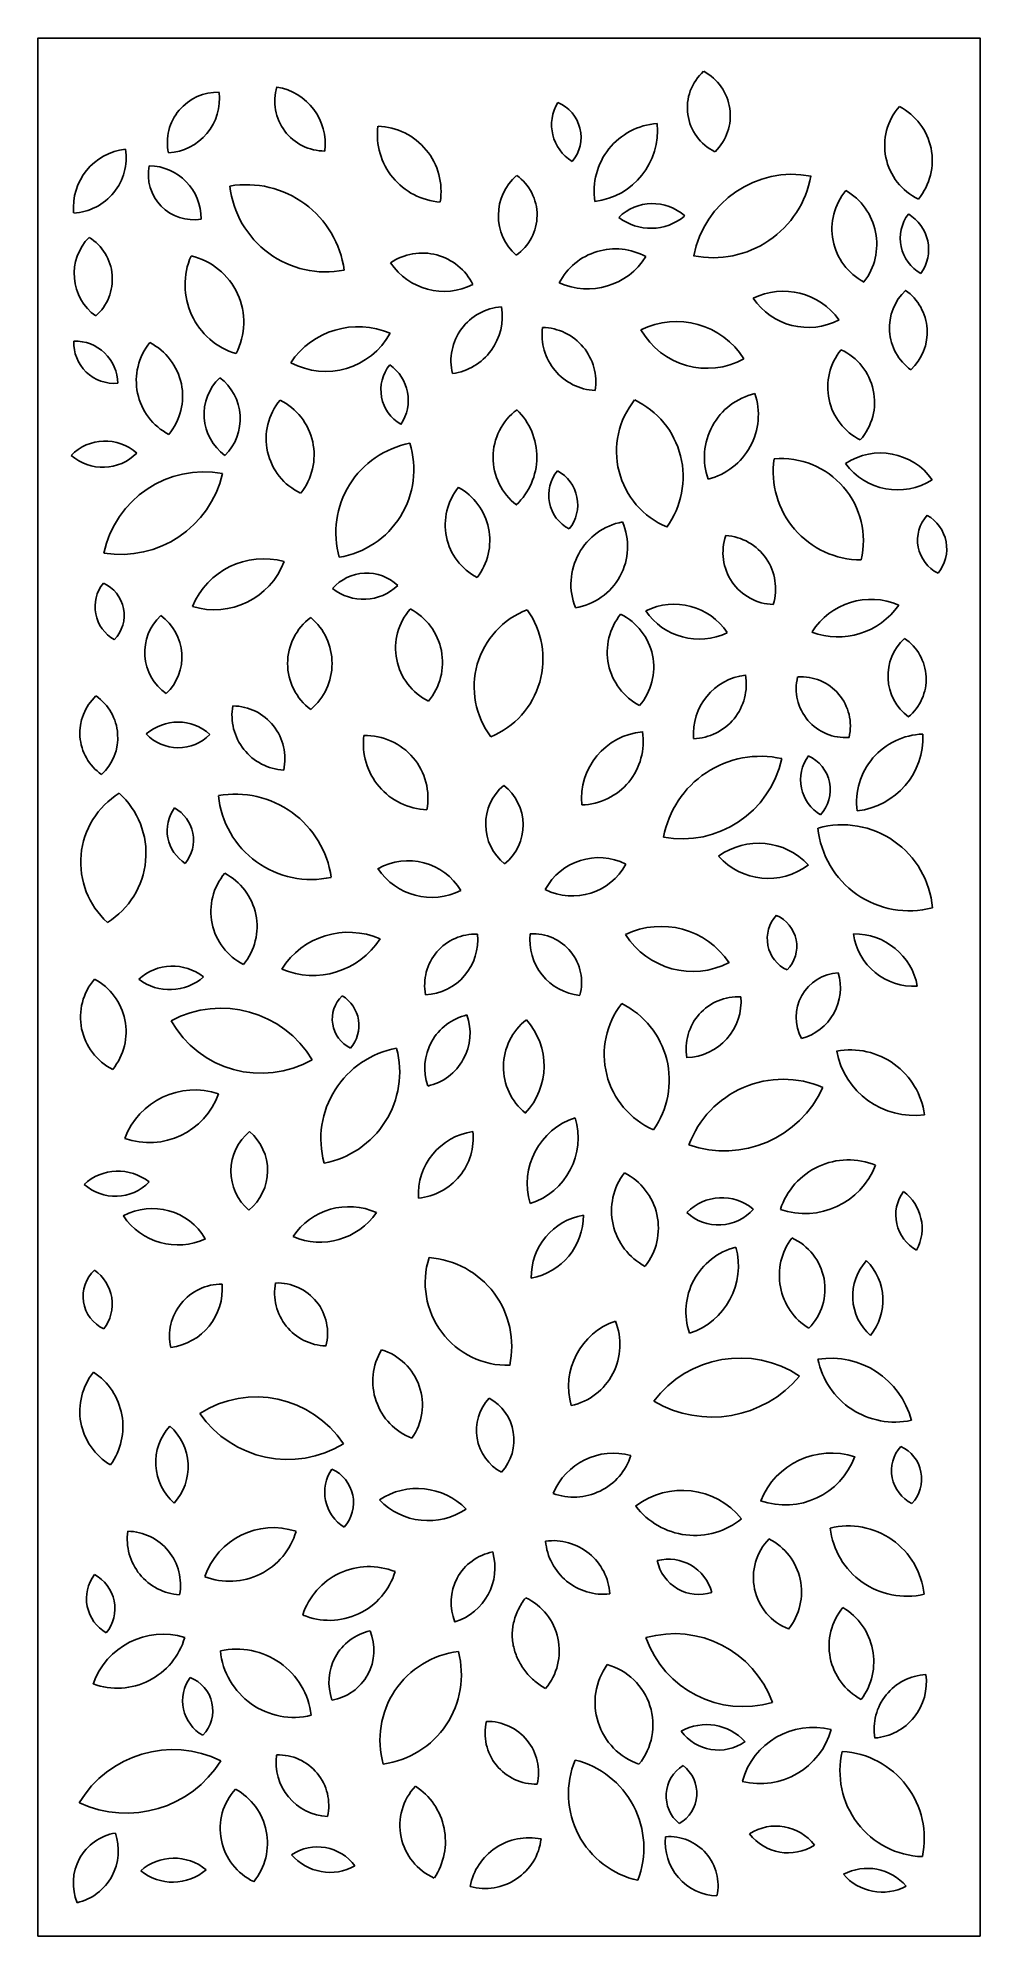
# Model space of a CAD drawing. Extents: x 51 to 900, y -15 to 1695.
import ezdxf

# ---------------------------------------------------------------- set-up
doc = ezdxf.new("R2010")
doc.units = 0
doc.layers.get('0').update_dxf_attribs({"linetype": 'CONTINUOUS'})

msp = doc.modelspace()

# ---------------------------------------------------------------- linework, layer by layer
msp.add_lwpolyline([(50.7, -14.8), (899.5, -14.8), (899.5, 1694.9), (50.7, 1694.9)], close=True)
msp.add_lwpolyline([(508.1, 208.2), (506.8, 208.9), (505.6, 209.6), (504.4, 210.4), (503.2, 211.2), (502, 212), (500.8, 212.9), (499.6, 213.8), (498.5, 214.7), (497.4, 215.7), (496.3, 216.7), (495.2, 217.7), (494.2, 218.8), (493.1, 219.8), (492.1, 220.9), (491.2, 222.1), (490.2, 223.2), (489.3, 224.4), (488.5, 225.6), (487.6, 226.8), (486.8, 228.1), (486, 229.4), (485.3, 230.6), (484.6, 231.9), (483.9, 233.2), (483.2, 234.6), (482.6, 235.9), (482, 237.3), (481.5, 238.6), (481, 240), (480.5, 241.3), (480.1, 242.7), (479.7, 244.1), (479.4, 245.5), (479, 246.9), (478.8, 248.3), (478.5, 249.7), (478.4, 251.2), (478.2, 252.6), (478.1, 254.1), (478.1, 255.6), (478.1, 257.1), (478.1, 258.6), (478.2, 260.1), (478.3, 261.6), (478.5, 263.1), (478.7, 264.5), (479, 266), (479.3, 267.5), (479.7, 269), (480.1, 270.5), (480.5, 272), (481, 273.5), (481.6, 274.9), (482.2, 276.4), (482.8, 277.8), (483.5, 279.2), (484.2, 280.6), (484.9, 282), (485.7, 283.4), (486.5, 284.7), (487.4, 286.1), (488.3, 287.4), (489.2, 288.7), (490.2, 289.9)])
for centre, radius, start, end in [((679.8, 1632.1), 44, 131.802, 244.2871), ((629.2, 1625), 45.3, 314.185, 61.904), ((212.5, 1600.8), 45.2, 88.0678, 192.0177), ((165.1, 1640.5), 49.2, 273.7469, 6.3386), ((309, 1638), 44.9, 163.3454, 270.3331), ((257.2, 1599.1), 52.4, 353.3382, 80.3403), ((417.4, 1607.9), 60.9, 172.9201, 265.8983), ((612.8, 1557), 61, 94.0387, 188.7693), ((544.6, 1611.4), 64.2, 277.0539, 5.7541), ((135.5, 1542.2), 52.9, 96.458, 185.3006), ((80.3, 1587.1), 49.9, 272.946, 8.8126), ((190.8, 1571.9), 40.7, 168.71, 279.9686), ((730.5, 1481.5), 90.6, 79.3293, 169.0759), ((659, 1586.6), 89.6, 258.732, 349.6733), ((604.4, 1502), 43.7, 48.2707, 134.1414), ((571, 1447.8), 57.2, 61.2579, 152.3849), ((248, 1472.6), 64.8, 156.4238, 253.1265), ((396.9, 1450.2), 51, 26.4198, 123.9272), ((416.6, 1524.6), 57.9, 213.6936, 296.6535), ((722.2, 1404.8), 62, 35.8761, 115.949), ((744.6, 1493.9), 59.7, 213.9371, 297.8879), ((471.6, 1404), 48.8, 93.805, 193.464), ((416.9, 1444.3), 52.2, 278.0426, 9.2264), ((625.8, 1367.6), 72, 32.0817, 116.3424), ((339.2, 1361.5), 73.3, 66.8277, 146.0669), ((309.8, 1461.3), 66.7, 241.9379, 330.9567), ((653.8, 1466.4), 69, 209.8156, 298.6085), ((245.8, 1355.8), 45.5, 133.4217, 234.1644), ((646, 1322.6), 74, 141.2097, 247.0873), ((555.3, 1299.7), 76.7, 323.8273, 64.4697), ((710.2, 1317.1), 59.1, 103.236, 199.4687), ((639.7, 1355.7), 60.1, 284.2783, 18.4265), ((514.4, 1317), 53.7, 126.6322, 232.5802), ((440.8, 1317.5), 59.4, 313.5031, 45.7094), ((111.2, 1289.4), 42.5, 48.0149, 135.9693), ((109.1, 1351.1), 42.9, 228.4688, 315.5154), ((401.1, 1249.3), 82, 100.8142, 195.6782), ((309.2, 1306.2), 80.1, 279.2728, 17.2196), ((809.9, 1264.1), 57, 35.2471, 123.6035), ((200.2, 1212), 92.1, 79.4462, 168.1723), ((125.1, 1324.2), 94.5, 260.8741, 346.7443), ((825.2, 1345.9), 58, 216.2584, 302.5922), ((588, 1202.9), 57.1, 100.7375, 201.6952), ((714.7, 1231.4), 46.8, 160.8018, 268.1922), ((667.2, 1198.8), 48.1, 342.9221, 86.0719), ((254.1, 1156.3), 69.5, 74.6036, 157.48), ((209.6, 1247.3), 67.4, 253.0074, 339.0762), ((346.8, 1172.1), 40.8, 46.6365, 138.7149), ((343.9, 1233.8), 44.5, 231.3839, 313.9675), ((518.2, 1110.4), 74.5, 111.038, 217.0712), ((429.6, 1135.7), 76.1, 292.5643, 35.5449), ((623.8, 1127.2), 57.7, 33.8154, 116.0642), ((801.4, 1126.3), 63, 66.6953, 147.7516), ((771.7, 1221.9), 66.4, 249.1499, 325.297), ((192.1, 1141.5), 45.2, 132.8585, 235.0211), ((134.8, 1137.5), 45.6, 313.4865, 54.393), ((694.6, 1068.2), 53.3, 96.8927, 184.751), ((639.8, 1112.8), 49.1, 271.8454, 9.7983), ((176.7, 1035.4), 43.3, 48.1242, 131.1041), ((177.1, 1095.4), 39.8, 223.5125, 315.7159), ((403.5, 1059.2), 59.6, 172.8453, 267.7014), ((601, 1009.8), 60.5, 95.4589, 185.4349), ((539.2, 1060.9), 56.8, 271.5848, 9.3091), ((849.8, 1006.4), 61.5, 91.7115, 187.2162), ((781.4, 1065), 66.7, 276.4627, 2.465), ((701.8, 959.1), 88.8, 77.52, 169.6825), ((631, 1065.5), 92, 259.5571, 347.6453), ((162.3, 952.5), 73.1, 121.7768, 227.8666), ((75.2, 960.4), 72.8, 301.5008, 48.1426), ((699.9, 908.2), 61.4, 43.0693, 125.8827), ((708.6, 997.8), 59.9, 221.7249, 307.2271), ((384.3, 898.2), 55.6, 31.2128, 119.3955), ((405.5, 979.2), 58.4, 213.7887, 296.8197), ((555.9, 902), 54.6, 63.3502, 151.7738), ((532.2, 977), 54.9, 243.6506, 331.4734), ((330.5, 818.2), 71.2, 66.4825, 147.6554), ((612.3, 821.3), 73.4, 33.6426, 116.0078), ((444.8, 842), 45.7, 87.7289, 191.1468), ((397.6, 882.4), 49.3, 272.7462, 6.1294), ((640.6, 925.8), 71.7, 212.4723, 297.1781), ((172, 813.8), 45.1, 51.7877, 132.5625), ((169.4, 883.8), 46.1, 232.8865, 311.4636), ((773.8, 812.9), 40, 92.9796, 208.766), ((726.1, 839.5), 47.6, 285.4802, 16.2654), ((681.6, 784.4), 46.9, 86.9886, 189.8039), ((633.6, 827.1), 50.6, 271.9992, 4.7933), ((448.4, 767), 49.2, 103.2186, 199.0599), ((391.2, 798.5), 48.8, 282.6387, 19.6398), ((388.6, 703.2), 83, 100.2499, 195.1251), ((722.2, 666.4), 90.6, 66.7946, 159.67), ((192.1, 679.8), 67.6, 71.6174, 159.4007), ((150.8, 766.4), 66.5, 250.7248, 340.2933), ((554.2, 662.7), 62.7, 108.0121, 196.3397), ((475.3, 704.4), 62.2, 287.5411, 16.8107), ((450.8, 653.1), 57.4, 98.2057, 183.2651), ((388.1, 704.4), 54.8, 275.6809, 5.7898), ((781, 619.9), 64.5, 67.729, 162.0431), ((122.8, 628.8), 45.4, 51.7938, 132.3967), ((741.7, 704.5), 68.5, 251.1655, 338.6066), ((666.9, 606.3), 44, 49.8812, 135.6592), ((330.9, 581.6), 60.6, 65.873, 146.2069), ((304.8, 672.2), 61.9, 246.8839, 325.196), ((484.7, 634.3), 57.4, 280.4992, 0.2696), ((551.6, 579), 56.4, 99.5995, 181.1693), ((663.9, 667.4), 41.7, 226.7507, 318.7897), ((694.7, 547.6), 60.2, 104.672, 198.7685), ((618.1, 588.8), 63.7, 287.969, 15.4716), ((832, 561.6), 47.2, 137.2988, 228.7005), ((761.3, 557.9), 50.7, 321.2936, 44.7057), ((216.3, 525.4), 47.1, 89.6188, 192.3102), ((163.4, 568.3), 53.4, 277.3801, 4.5489), ((591.3, 480.1), 62.5, 108.9535, 195.8957), ((518.7, 518), 56.4, 282.7493, 22.0999), ((683.2, 409.1), 96.8, 56.2647, 143.3002), ((144.4, 458), 56, 141.1389, 239.5861), ((68.6, 444.2), 58.6, 324.0037, 56.7212), ((658, 555.5), 102.8, 239.3608, 320.204), ((247.3, 376.3), 94.5, 33.6125, 122.4551), ((275.8, 510.8), 96.3, 214.6479, 301.4197), ((205.5, 411.8), 48.7, 137.817, 228.5781), ((137.3, 408), 48.7, 317.8223, 48.5728), ((569.4, 361), 59.2, 74.7475, 157.2967), ((533.4, 434.8), 54.2, 249.8725, 342.1717), ((765.7, 351.5), 68.8, 72.1619, 158.1008), ((724, 440.4), 66.9, 250.6739, 339.5887), ((346.1, 385), 37, 145.5903, 238.0832), ((301.8, 375.7), 33.2, 318.2133, 65.4603), ((392.4, 326.8), 61.6, 44.3117, 123.6218), ((402.3, 420.7), 61.3, 224.0899, 303.8436), ((631.1, 317.9), 68.8, 38.8921, 127.4863), ((262.7, 287.8), 65.3, 71.669, 161.0299), ((223.3, 367.3), 62.5, 249.0283, 343.6706), ((469.1, 285.8), 46.2, 100.8371, 202.5822), ((411.1, 317.1), 51.3, 287.3771, 16.0423), ((349.1, 255.1), 62.9, 68.2027, 162.1373), ((313.2, 331.6), 62, 247.2618, 343.0782), ((618.7, 284.2), 40.5, 15.1719, 104.3606), ((646.1, 331.1), 38.2, 191.6255, 287.9071), ((163.4, 190.4), 66.7, 72.9949, 160.8842), ((360.1, 213.9), 47.3, 102.5665, 199.8392), ((308, 242.6), 45.4, 279.7544, 22.6513), ((624.2, 163.8), 93.8, 19.9026, 105.9063), ((122.2, 271.7), 63.2, 249.9141, 343.875), ((439, 161.8), 80.2, 96.7895, 195.6767), ((686, 284.6), 92.7, 199.2421, 286.5668), ((853.2, 171.7), 49.1, 92.929, 189.4662), ((749.2, 107.1), 66.2, 75.7615, 164.64), ((172.2, 55.2), 98, 63.8031, 149.2765), ((850.2, 133.6), 76.9, 166.4989, 268.0339), ((128.2, 33), 45.7, 99.7583, 202.8234), ((75, 62.1), 48.1, 283.278, 19.3036), ((493.2, 19.6), 54.2, 78.5311, 168.9289), ((664, 69.5), 48.1, 173.8163, 268.2019), ((715.6, 40.7), 43.6, 37.2514, 123.059), ((726.6, 104), 43.8, 217.5802, 302.7302), ((173.2, 10), 45.4, 50.1938, 131.3259), ((302.4, 23.3), 42.2, 36.4581, 123.4245), ((314, 88.7), 46.1, 220.8968, 298.9858), ((172.3, 79.8), 46, 230.864, 310.6557), ((797.9, 0), 46.2, 40.7042, 117.6543)]:
    msp.add_arc(centre, radius, start, end)
at = {"extrusion": (0, 0, -1)}
for centre, radius, start, end in [((-552.4, 1616.8), 38.9, 301.6467, 31.1287), ((-506.1, 1605.6), 33.9, 112.5824, 220.1931), ((-866.9, 1598), 53.3, 295.4611, 41.3745), ((-801.9, 1584.6), 54.6, 117.3051, 219.5304), ((-355, 1556.6), 58.9, 92.0352, 189.1464), ((-149.8, 1531.9), 48, 91.2448, 180.0766), ((-238.4, 1473.8), 89, 80.4409, 172.2251), ((-310.1, 1571.2), 87, 259.0752, 353.5908), ((-513.2, 1535), 47.7, 311.592, 49.1242), ((-456.4, 1535.4), 44, 125.5999, 235.1162), ((-820.3, 1523), 54.2, 297.8487, 39.5951), ((-750.7, 1509.2), 55.8, 119.8422, 217.6017), ((-602.9, 1571), 47.5, 230.0788, 307.5091), ((-864, 1514.4), 36.4, 299.3396, 37.0628), ((-816.2, 1504.5), 37, 120.4771, 215.9253), ((-130.2, 1482.5), 46.9, 305.9176, 44.4593), ((-73.4, 1477.7), 44.3, 121.8945, 228.4825), ((-174.9, 1438.9), 61.2, 102.9095, 207.5402), ((-545.8, 1531.1), 62.2, 212.1859, 294.1713), ((-864.4, 1433.8), 46.5, 305.7272, 46.7386), ((-805.6, 1429.9), 46.3, 125.5318, 226.934), ((-119.6, 1420.5), 36.7, 265.1466, 2.241), ((-84, 1383.2), 38.7, 88.3794, 179.0082), ((-193.9, 1386.2), 54.6, 297.5574, 38.9488), ((-126.9, 1372.3), 54.1, 116.9407, 219.5655), ((-555.3, 1427.7), 50.4, 273.0532, 7.3356), ((-504.3, 1385.2), 49, 91.191, 189.1978), ((-815.5, 1380.4), 53.2, 296.6459, 39.2213), ((-752.8, 1367), 51.7, 114.491, 221.3762), ((-186.4, 1351.9), 46.5, 127.2637, 225.1502), ((-395.5, 1378), 35.8, 299.8288, 39.0242), ((-345.3, 1368.6), 39, 124.974, 213.879), ((-310.7, 1334), 54.4, 295.4013, 39.6689), ((-244.3, 1319.3), 55.2, 116.3901, 218.68), ((-720.4, 1242.1), 74, 85.0657, 193.4878), ((-545.3, 1283.1), 34.4, 297.7668, 39.6946), ((-502.1, 1274.5), 34.9, 118.7685, 218.6929), ((-792.5, 1304.1), 79.3, 270.0726, 8.4809), ((-471.1, 1256.4), 53.5, 297.5237, 39.1387), ((-403.1, 1242.3), 54.7, 118.9699, 217.6926), ((-526.2, 1236.8), 55.8, 156.5525, 261.0147), ((-876.5, 1242.6), 33.3, 296.415, 42.192), ((-834.8, 1234.7), 34.7, 119.4069, 219.2001), ((-136.1, 1182.6), 34, 299.3633, 38.7691), ((-96.7, 1175), 31.7, 114.0586, 224.0738), ((-426.3, 1145.4), 53.4, 296.4337, 41.2028), ((-360.8, 1132.5), 54.4, 117.6833, 219.9532), ((-327.1, 1131.5), 51.5, 306.4759, 53.5241), ((-261.5, 1131.5), 54.2, 130.1429, 229.8571), ((-617.7, 1141.7), 54.1, 297.4304, 39.0823), ((-552.4, 1128.1), 53.1, 116.0462, 220.4664), ((-646.4, 1211.4), 58, 244.1459, 325.9746), ((-862.7, 1120.2), 46.1, 307.0554, 47.3135), ((-806.9, 1117.4), 44.1, 123.8107, 230.5582), ((-777.9, 1108.8), 44, 265.3053, 13.9072), ((-738.4, 1075.2), 44.3, 85.8677, 193.3449), ((-133.9, 1068.9), 45.5, 304.738, 47.173), ((-77, 1064.8), 45.6, 124.7534, 227.1577), ((-274.9, 1084.8), 49.4, 273.2701, 9.9396), ((-225.7, 1045.8), 47.5, 90.7364, 192.4733), ((-345.7, 1010.2), 56.4, 88.6243, 190.829), ((-774.7, 1026.7), 36.8, 300.8632, 35.826), ((-731.1, 1017.7), 33.5, 114.1558, 222.5335), ((-228.5, 926.5), 87.3, 79.9498, 171.7844), ((-296.8, 1020.9), 84, 257.5853, 354.1489), ((-500, 986.6), 45.9, 308.9606, 49.7871), ((-442.5, 986), 45.3, 128.0127, 230.735), ((-201.8, 980.9), 34.7, 301.9217, 36.2252), ((-157.5, 972.4), 33.3, 119.2361, 218.9108), ((-775.3, 904.6), 81.6, 74.5822, 175.1522), ((-835.7, 991.3), 82.6, 255.36, 354.3744), ((-260, 908.2), 53.5, 296.7714, 39.9049), ((-194.2, 894.6), 53.9, 117.3009, 219.3754), ((-738.8, 883.6), 31, 294.8022, 42.842), ((-704, 876.7), 30.4, 113.3122, 224.332), ((-298.6, 922.1), 71.6, 212.6298, 293.2323), ((-544, 882.4), 50.1, 275.8771, 6.4632), ((-496.7, 844.3), 43.8, 86.8392, 195.5012), ((-786.6, 830.6), 57.3, 88.9495, 169.7891), ((-839.6, 895.2), 54.5, 266.4239, 352.3147), ((-141.7, 813), 52.7, 296.6637, 40.458), ((-76.4, 799.8), 53.7, 118.0206, 219.1012), ((-215.7, 725.3), 95.7, 61.8568, 149.125), ((-344.9, 811.2), 29, 295.9389, 46.1755), ((-308.8, 805.5), 31.1, 121.0869, 221.0276), ((-635.1, 779.4), 74.2, 293.7646, 38.0232), ((-542.5, 756.1), 77, 116.3243, 215.4635), ((-251.9, 855.9), 93.5, 240.5533, 330.4285), ((-524, 768.1), 53.9, 309.3119, 51.9591), ((-444.6, 769), 62.1, 137.9884, 223.2825), ((-293, 763.6), 83.6, 165.3138, 259.3112), ((-782.5, 715.9), 67.6, 79.6231, 172.2541), ((-840.4, 795.7), 71.3, 262.6376, 349.2397), ((-669.1, 790.1), 97.6, 204.4492, 289.0862), ((-270.6, 674.2), 46.1, 310.3369, 50.6023), ((-211.5, 674.7), 46.1, 130.4317, 230.5075), ((-623.9, 638.5), 56.4, 297.4374, 37.3353), ((-553.9, 622.9), 55.8, 116.7606, 218.0121), ((-120.4, 694), 42.4, 224.1564, 311.6531), ((-859.6, 634.7), 36, 298.777, 36.0321), ((-806, 622.7), 41.3, 126.5173, 208.2918), ((-153.8, 585.3), 55.3, 61.7097, 149.5388), ((-176.7, 666.9), 59.1, 245.1441, 326.1044), ((-774.7, 580.3), 56, 301.7655, 36.895), ((-709.6, 568.1), 50.2, 113.8172, 224.8433), ((-123.5, 561.4), 32.2, 294.7294, 47.3518), ((-80.6, 554.6), 37, 124.6216, 217.4597), ((-474, 573.7), 74.4, 268.6372, 17.6917), ((-397.4, 516.3), 80.2, 94.0618, 192.2671), ((-311.8, 564.6), 47.9, 272.0455, 10.6825), ((-266.5, 528.4), 45.1, 87.6868, 195.0411), ((-407.5, 485), 55.1, 291.1245, 30.8771), ((-345.2, 463.6), 51.9, 106.7815, 215.2202), ((-765.2, 430.8), 74.9, 81.0174, 165.3396), ((-822.7, 518.9), 70.7, 257.802, 348.555), ((-488, 440.6), 42.3, 297.4981, 43.3775), ((-436.7, 432), 42.9, 118.591, 222.2846), ((-852.7, 404.4), 32.9, 296.1167, 41.7609), ((-814.6, 397), 32.3, 114.8461, 223.0315), ((-642.5, 413), 66.9, 230.8888, 322.7327), ((-181.5, 342.9), 50.4, 273.7811, 7.9135), ((-130.7, 301.5), 48.4, 91.09, 190.6045), ((-514.8, 290.1), 51.3, 82.3956, 176.3079), ((-745, 308.2), 49.7, 291.1698, 44.2727), ((-685.2, 295.2), 53.5, 116.8147, 218.6277), ((-780.7, 285.9), 68.8, 76.3082, 174.0001), ((-833.4, 360.7), 69.4, 256.9411, 353.3673), ((-560.4, 345.7), 52.6, 263.9395, 354.764), ((-130.3, 289.3), 35.9, 300.2706, 36.8665), ((-85.3, 280.2), 34.7, 117.9807, 219.1565), ((-467.4, 242.1), 53, 115.4522, 219.8795), ((-818, 246.5), 54.5, 298.0153, 39.4432), ((-747.1, 232.3), 56.7, 120.6495, 216.809), ((-229.7, 176), 67.7, 77.4896, 173.0728), ((-281.3, 248.8), 66.6, 256.3717, 354.1907), ((-350.8, 220.8), 81.4, 165.3306, 262.2031), ((-611.3, 195.6), 58.7, 289.0034, 35.5957), ((-548.5, 175.5), 56.3, 105.5591, 219.04), ((-216.7, 197.2), 35.7, 299.3875, 35.8709), ((-176.3, 188.4), 31.9, 111.2519, 224.0064), ((-800.9, 213.8), 50.3, 172.0104, 265.5944), ((-499.5, 168.1), 46, 268.6984, 13.2779), ((-455.6, 132.5), 46.1, 88.9174, 193.0589), ((-653.1, 128.9), 46.8, 60.7752, 137.8512), ((-701.3, 189.3), 66.7, 195.7468, 283.8517), ((-663.8, 194.5), 41.7, 234.8865, 323.7399), ((-130.3, 196.3), 100.4, 211.9838, 294.9366), ((-314.2, 141.8), 49, 273.1396, 7.6324), ((-267.2, 102.9), 45.5, 88.1702, 192.6018), ((-608.7, 113.5), 80, 282.629, 22.2654), ((-515.1, 64.7), 81.5, 103.9134, 200.981), ((-648.9, 111.4), 32.2, 309.5252, 58.103), ((-612.9, 113.8), 31.4, 127.4268, 240.2014), ((-770.7, 73.1), 78.6, 93.4572, 192.01), ((-428.5, 84.9), 51.7, 293.5816, 43.0936), ((-358.5, 70.5), 59.3, 122.9606, 213.7147), ((-267.9, 82.1), 53, 295.4627, 42.0238), ((-202.2, 69), 55.3, 118.4865, 219), ((-453.7, 78.8), 50.7, 186.9177, 285.6223), ((-619.5, 30.8), 44, 85.5736, 192.4082), ((-811.4, 71), 46.2, 242.328, 319.3135)]:
    msp.add_arc(centre, radius, start, end, dxfattribs=at)

doc.saveas('drawing.dxf')
